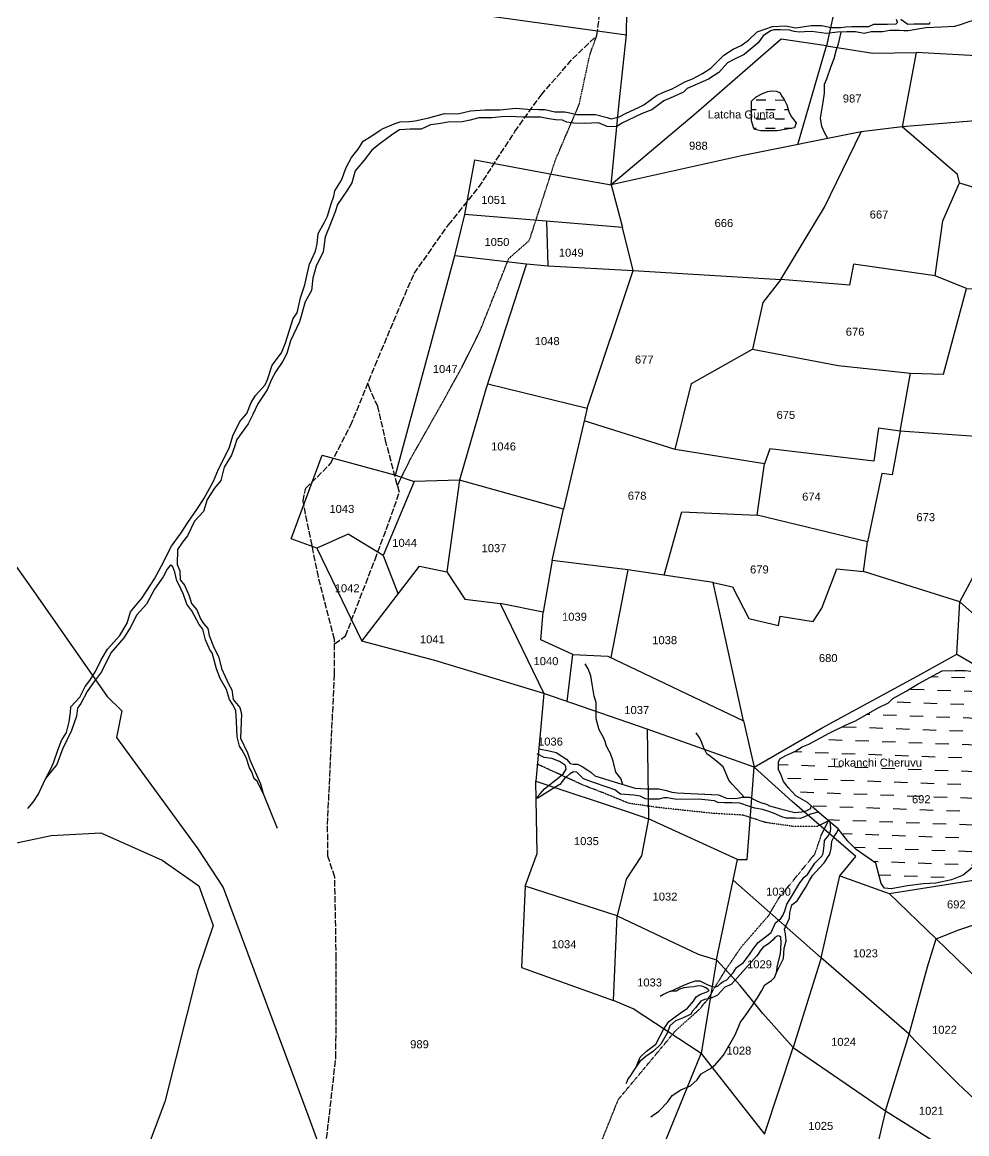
# Model space of a CAD drawing. Header units: inches. Extents: x 339104 to 349025, y 1581789 to 1595836.
# Drawn here: x 343169 to 344939, y 1586744 to 1588826 of the extents above; entities that cross this region are included whole.
import ezdxf

# ---------------------------------------------------------------- set-up
doc = ezdxf.new("R2010")
doc.units = ezdxf.units.IN
doc.header["$MEASUREMENT"] = 0
doc.linetypes.add('ACAD_ISO02W100', pattern=[15, 12, -3])
doc.linetypes.add('ACAD_ISO07W100', pattern=[3, 0, -3])
for name, color, linetype in [('CARTTRACK', 30, 'ACAD_ISO02W100'), ('HILL', 8, 'Continuous'), ('NALA', 4, 'Continuous'), ('SURVEY_BND', 7, 'Continuous'), ('SURVEY_NO', 7, 'Continuous'), ('WATER_BODY', 4, 'Continuous')]:
    doc.layers.add(name, color=color, linetype=linetype)
doc.layers.add('FOOTPATH', color=150, linetype='ACAD_ISO07W100', lineweight=30)
doc.styles.get("Standard").update_dxf_attribs({"font": 'arial.ttf'})
pattern_1 = [(359.82225, (338569.871, 1581897.787), (17.720766, 17.611155), [17.666045, -17.666045])]

msp = doc.modelspace()

# ---------------------------------------------------------------- hatches: boundary and pattern name
at = {"layer": 'WATER_BODY'}
h = msp.add_hatch(dxfattribs=at)
h.set_pattern_fill('DASH', color=256, scale=141.328361, angle=-0.1777, style=0)
h.set_pattern_definition(pattern_1)
h.paths.add_polyline_path([(344588.9, 1588694.1), (344582, 1588697.1), (344573, 1588697.9), (344565.2, 1588696.3), (344555, 1588692.2), (344544.4, 1588686.7), (344535.6, 1588678.2), (344535.6, 1588666.4), (344535.5, 1588649.4), (344535.7, 1588641.4), (344538, 1588633.7), (344539.6, 1588627.3), (344541.5, 1588625), (344553, 1588622.7), (344583.6, 1588622.6), (344616.1, 1588628.4), (344619.1, 1588637.9), (344609.5, 1588649.6), (344605.2, 1588659.3), (344601.7, 1588671.3), (344596.5, 1588681.7), (344591.6, 1588688.1)])
h.paths.add_polyline_path([(344447.8, 1588640), (344628.4, 1588639.4), (344628.5, 1588672.7), (344447.9, 1588673.3)], flags=9)
h = msp.add_hatch(dxfattribs=at)
h.set_pattern_fill('DASH', color=256, scale=141.328361, angle=-0.1777, style=0)
h.set_pattern_definition(pattern_1)
h.paths.add_polyline_path([(344555, 1588692.2), (344544.4, 1588686.7), (344535.6, 1588678.2), (344535.6, 1588666.4), (344535.5, 1588649.4), (344535.7, 1588641.4), (344538, 1588633.7), (344539.6, 1588627.3), (344541.5, 1588625), (344553, 1588622.7), (344583.6, 1588622.6), (344616.1, 1588628.4), (344619.1, 1588637.9), (344609.5, 1588649.6), (344605.2, 1588659.3), (344601.7, 1588671.3), (344596.5, 1588681.7), (344591.6, 1588688.1), (344588.9, 1588694.1), (344582, 1588697.1), (344573, 1588697.9), (344565.2, 1588696.3)])
at = {"layer": 'WATER_BODY', "linetype": 'ByBlock'}
h = msp.add_hatch(dxfattribs=at)
h.set_pattern_fill('DASH', color=256, scale=200, angle=177.9590255, style=0)
h.paths.add_polyline_path([(345117.9, 1587348.2), (345120.1, 1587379.3), (345116.1, 1587416.2), (345106.7, 1587466.5), (345100.1, 1587486.6), (345087.7, 1587510.3), (345077.3, 1587521.8), (345061.8, 1587536), (345044.9, 1587546.3), (345026.3, 1587560.5), (345002.4, 1587575.2), (344986.1, 1587585.8), (344969.8, 1587595.9), (344962.2, 1587603.1), (344946.4, 1587610.4), (344935.7, 1587611.4), (344916.8, 1587611.5), (344892.6, 1587611.1), (344884.4, 1587606.4), (344847.7, 1587586.6), (344824.9, 1587572.7), (344800.4, 1587559.1), (344791.8, 1587551.2), (344771.8, 1587540.9), (344730.3, 1587517.3), (344712.8, 1587510), (344680.8, 1587494.4), (344642.8, 1587473.4), (344630.1, 1587468.5), (344616.6, 1587459.9), (344599.6, 1587452.4), (344588.4, 1587445.9), (344586.3, 1587440.1), (344586.1, 1587432.3), (344586.1, 1587425.6), (344589.6, 1587418.3), (344595.3, 1587403.3), (344604.8, 1587391.5), (344618.7, 1587376.9), (344640.3, 1587364.4), (344652.1, 1587353.9), (344667, 1587340.2), (344697.8, 1587315.1), (344716.2, 1587292.1), (344731.8, 1587276.2), (344743.8, 1587267.2), (344768.3, 1587250.3), (344778.2, 1587212.4), (344784.9, 1587203.8), (344797.2, 1587202.4), (344827.8, 1587208.2), (344857.2, 1587211.9), (344880.8, 1587212.9), (344910.2, 1587219.3), (344932.1, 1587228.1), (344957.2, 1587248.6), (344965.9, 1587256.3), (344983.6, 1587257), (345013.8, 1587256.7), (345033.8, 1587259.6), (345059.2, 1587266), (345077.2, 1587271.4), (345096.1, 1587280.2), (345106.2, 1587292.6), (345112.2, 1587314.5)])
h.paths.add_polyline_path([(345516.2, 1587515.7), (345519.7, 1587520.5), (345512.8, 1587539.8), (345501.1, 1587543), (345491.2, 1587543.1), (345480.8, 1587539.9), (345475, 1587534.5), (345469.6, 1587528.5), (345461.3, 1587517.1), (345456.9, 1587508.3), (345456.5, 1587500.7), (345458.7, 1587491.2), (345461.6, 1587486.7), (345473, 1587482.9), (345479.3, 1587484.1), (345486.3, 1587486.6), (345490.1, 1587488.2), (345495.9, 1587492.9), (345501.6, 1587496.7), (345504.8, 1587501.5), (345508.9, 1587506.9)])
h.paths.add_polyline_path([(345140.2, 1587286.1, 1), (345157.9, 1587286, 1)])
h.paths.add_polyline_path([(344675.5, 1587421.5), (345083.8, 1587420.2), (345083.9, 1587475.7), (344675.7, 1587477)], flags=24)
h.paths.add_polyline_path([(344827, 1587353.2), (344923.3, 1587352.9), (344923.4, 1587406.8), (344827.2, 1587407.1)], flags=24)

# ---------------------------------------------------------------- linework, layer by layer
at = {"layer": 'CARTTRACK'}
for points in [[(343736, 1586704.7), (343756.8, 1586886.6), (343757.4, 1587071.7), (343754.6, 1587224.6), (343741.8, 1587263.5), (343741.1, 1587323.3), (343754.1, 1587604.5), (343754.3, 1587669.7), (343723.9, 1587787.1), (343695.2, 1587928.7), (343700.1, 1587953), (343746.9, 1587999.4), (343784.3, 1588070.6), (343830.1, 1588182.8), (343879.8, 1588301.2), (343903.4, 1588355.6), (343967.4, 1588446.4), (344024.7, 1588517.2), (344092, 1588621.3), (344141.2, 1588689.9), (344200.2, 1588757.8), (344245.7, 1588801.4), (344251.2, 1588842.6)], [(343754.3, 1587661.5), (343774.8, 1587676.6), (343830, 1587819.8), (343856.2, 1587889.5), (343875.6, 1587945.3), (343851.1, 1588037.4), (343835.5, 1588106), (343820.9, 1588138.2), (343816.6, 1588149.9)]]:
    msp.add_lwpolyline(points, dxfattribs=at)
at = {"layer": 'FOOTPATH', "ltscale": 0.0001}
for points in [[(343872.1, 1587958.3), (343896.2, 1588007.3), (343954.9, 1588110.8), (343994.5, 1588182.8), (344027, 1588248.1), (344080.8, 1588383.8), (344119.3, 1588417.5), (344168.2, 1588568.3), (344212.8, 1588672.9), (344232.4, 1588765), (344245.7, 1588801.4)], [(344255.1, 1586730.8), (344286, 1586807.9), (344344.7, 1586878.2), (344393.4, 1586936.8), (344438.6, 1586977.5), (344453.9, 1586996.2), (344486.3, 1587049.7), (344517.1, 1587094.5), (344568, 1587152.9), (344586.4, 1587184.8), (344654.4, 1587268), (344666.4, 1587303.2), (344679.7, 1587329.8), (344658.8, 1587319.4), (344613.1, 1587319.5), (344560.5, 1587327), (344519.7, 1587340.5), (344461, 1587344.1), (344355.3, 1587355.4), (344305.1, 1587362.9), (344260.6, 1587381), (344219.6, 1587396.9), (344133.6, 1587436.2)]]:
    msp.add_lwpolyline(points, dxfattribs=at)
at = {"layer": 'HILL', "ltscale": 0.0001}
msp.add_lwpolyline([(343119.6, 1587280.6), (343223.5, 1587302.5), (343316.2, 1587307.1), (343431, 1587256.2), (343500, 1587207.8), (343527, 1587133.7), (343498.3, 1587048.6), (343436.1, 1586803.2), (343371.3, 1586630.6)], dxfattribs=at)
at = {"layer": 'NALA'}
for points in [[(343212.1, 1587407.5), (343224, 1587429.7), (343228.2, 1587440.6), (343235.9, 1587462.6), (343242.7, 1587480.7), (343252, 1587495.5), (343256.9, 1587515.1), (343259.6, 1587533.5), (343259.8, 1587543.7), (343276.8, 1587561.4), (343286.8, 1587581.8), (343295.9, 1587593), (343306.1, 1587609.6), (343317, 1587631.4), (343328.6, 1587651.4), (343351.8, 1587677), (343365.7, 1587700.4), (343372.1, 1587721.3), (343393.9, 1587747.6), (343416.9, 1587783.1), (343430.1, 1587808), (343448.6, 1587844.3), (343466.7, 1587869.5), (343479.1, 1587888.6), (343495.9, 1587913.3), (343509.1, 1587933.4), (343527.4, 1587966.6), (343536.5, 1587988.6), (343544.4, 1588003.5), (343557.4, 1588029.9), (343563.6, 1588051.4), (343576.5, 1588078.3), (343589.7, 1588093.3), (343598, 1588113.8), (343606.2, 1588126.6), (343624.5, 1588146.9), (343628.8, 1588156.7), (343637.3, 1588183.9), (343654.7, 1588206.7), (343662.6, 1588225.7), (343669.6, 1588249), (343676.7, 1588271.2), (343684, 1588281.8), (343690.1, 1588309.6), (343698.3, 1588334.5), (343703.7, 1588356.6), (343707.3, 1588372.8), (343718.5, 1588397.5), (343721.5, 1588411), (343723.4, 1588430.3), (343735.4, 1588451.4), (343740.9, 1588462.8), (343747.5, 1588484.3), (343752.7, 1588500.5), (343754.6, 1588510.3), (343767.4, 1588530.6), (343775.9, 1588553.8), (343786.1, 1588573), (343798.3, 1588588.7), (343807.6, 1588603.3), (343822.3, 1588612), (343839.8, 1588624), (343845.6, 1588627.2), (343866, 1588636.1), (343876.9, 1588639.6), (343893.8, 1588640.3), (343905.5, 1588641.4), (343930.8, 1588647.4), (343959.9, 1588655.5), (343985.3, 1588654.8), (344009.2, 1588660.3), (344035.5, 1588661.9), (344064.7, 1588662.3), (344093.4, 1588665), (344115.7, 1588663.1), (344137, 1588663), (344148.1, 1588663), (344166.8, 1588658.6), (344185.4, 1588658.5), (344195.2, 1588656.5), (344208, 1588653.5), (344224.9, 1588653.2), (344243.2, 1588653.2), (344265.1, 1588647.8), (344272.5, 1588645.6), (344287.6, 1588648.8), (344300.3, 1588655.7), (344323.5, 1588666.5), (344333.5, 1588671.8), (344357.5, 1588688.8), (344370.4, 1588695.3), (344386.5, 1588701.7), (344400.5, 1588708.7), (344410.6, 1588714.7), (344425, 1588720.3), (344443.9, 1588730), (344459.4, 1588740.5), (344483.5, 1588764.8), (344501.1, 1588776.1), (344515.8, 1588782.7), (344529.8, 1588792.7), (344546.2, 1588808.4), (344575, 1588818.6), (344599, 1588819.6), (344618.2, 1588816), (344646.9, 1588820.1), (344667.4, 1588820.2), (344684.9, 1588816.3), (344703.1, 1588816.2), (344712, 1588817.6), (344723.1, 1588818), (344729.7, 1588818), (344739.7, 1588818), (344755.3, 1588818.1), (344764.6, 1588822.9), (344790.4, 1588822.7), (344806.2, 1588823.1), (344809, 1588825.9), (344806.9, 1588831.7)], [(344952.7, 1588830), (344938.6, 1588825.6), (344926.4, 1588821.5), (344915.5, 1588818.4), (344891.5, 1588817.3), (344862.3, 1588815.8), (344828.7, 1588810.3), (344820.8, 1588810.3), (344812.6, 1588810.8), (344803.1, 1588811), (344794.3, 1588811.1), (344780.7, 1588808.4), (344759.4, 1588808.5), (344746.3, 1588805.1), (344730.4, 1588808.1), (344713.9, 1588808.2), (344696.7, 1588807.5), (344676.1, 1588805.1), (344647.6, 1588809), (344634.8, 1588808.2), (344624.8, 1588807.5), (344615.5, 1588808.9), (344606.3, 1588811.4), (344590, 1588811.9), (344577.3, 1588812), (344571, 1588810.4), (344557.3, 1588800.7), (344547.6, 1588787.4), (344521.8, 1588765.7), (344502.3, 1588756.5), (344490.5, 1588750.2), (344474.2, 1588732.2), (344454.9, 1588719.8), (344414.7, 1588701.9), (344407.9, 1588695.2), (344388.6, 1588686.6), (344371.1, 1588679.2), (344348.9, 1588662.3), (344330.8, 1588655.6), (344292.4, 1588637.3), (344282.7, 1588630.4), (344265.2, 1588630.9), (344248.9, 1588637.7), (344222.5, 1588636.4), (344202.5, 1588636.9), (344189.2, 1588639), (344181, 1588642.7), (344167.9, 1588643.4), (344155.7, 1588645.2), (344140.1, 1588648.2), (344120.9, 1588648.7), (344106.9, 1588648.7), (344094.2, 1588649.2), (344084.9, 1588649.7), (344066.8, 1588649.1), (344049.1, 1588647.1), (344035.5, 1588647.1), (344024.4, 1588646.9), (344008.1, 1588642.9), (343993, 1588639.6), (343966.8, 1588638.9), (343949.1, 1588636), (343934.2, 1588634), (343916.3, 1588626.2), (343896.1, 1588626.2), (343876.2, 1588624.5), (343863.3, 1588616.6), (343837.4, 1588597.2), (343824.2, 1588586.4), (343809.9, 1588568.1), (343793.1, 1588547.8), (343786.7, 1588525.5), (343777.1, 1588510.5), (343759.8, 1588484.8), (343755.3, 1588471.2), (343744.3, 1588442.3), (343736.5, 1588424.5), (343732.8, 1588395.8), (343719.8, 1588369.3), (343713.6, 1588346.7), (343710.8, 1588323.9), (343699, 1588302.5), (343688.7, 1588265), (343671.5, 1588229.1), (343664.9, 1588205.8), (343657.6, 1588191.4), (343644, 1588172), (343636, 1588156.6), (343628, 1588137.3), (343610.7, 1588111.1), (343601.1, 1588091), (343592.5, 1588074.1), (343571.1, 1588044.6), (343566.5, 1588030.4), (343561.3, 1588014.8), (343547.4, 1587992.9), (343541.2, 1587967.9), (343529.4, 1587953.2), (343515.7, 1587931.8), (343508.8, 1587909.4), (343492, 1587891.4), (343478.8, 1587864.1), (343469.2, 1587851.9), (343459.9, 1587838.2), (343459.6, 1587810.4), (343464.3, 1587798.6), (343465.2, 1587781.7), (343473.3, 1587771.5), (343481.8, 1587751.4), (343486.3, 1587736.9), (343496.1, 1587725.4), (343503, 1587708.7), (343508.9, 1587699.4), (343516.5, 1587690.1), (343519.2, 1587677.2), (343527.3, 1587656.4), (343537.5, 1587635.8), (343542.6, 1587615.5), (343549.4, 1587600.4), (343555.2, 1587586.4), (343562, 1587575.5), (343564.4, 1587557.4), (343576.6, 1587542), (343579.7, 1587530.2), (343578, 1587485.1), (343591.3, 1587457), (343595.5, 1587444.1), (343615.3, 1587399.5), (343620.7, 1587381.4), (343646.5, 1587316.3)], [(344815, 1588832), (344828.4, 1588822.5), (344839.3, 1588823.2), (344853.4, 1588823.2), (344868.7, 1588823.4), (344870, 1588826.7)], [(344678.3, 1588608.4), (344672.7, 1588618.3), (344667.4, 1588630.8), (344664.8, 1588646.4), (344669.9, 1588676.5), (344672, 1588693.4), (344672.1, 1588710.4), (344676.3, 1588720.5), (344684.4, 1588743.9), (344690.1, 1588758.4), (344694.8, 1588775.5), (344698.4, 1588786), (344700.1, 1588794), (344703.7, 1588807.8)], [(343620.7, 1587381.4), (343609.5, 1587404.1), (343603.3, 1587408.9), (343599.2, 1587421.4), (343594.7, 1587429.5), (343588.7, 1587448.8), (343580.8, 1587462.1), (343576.1, 1587469.7), (343571.5, 1587487.6), (343570.5, 1587516), (343569, 1587536.9), (343562.8, 1587548.4), (343557.4, 1587557), (343551.8, 1587576), (343539.8, 1587596.3), (343533.1, 1587614.5), (343525.1, 1587644.8), (343521.2, 1587648.8), (343512.4, 1587668.9), (343507.5, 1587689.1), (343500.8, 1587697.8), (343486.9, 1587723.5), (343477.5, 1587735.9), (343471, 1587754.3), (343462.5, 1587772.9), (343458.5, 1587779.6), (343454.9, 1587795.8), (343451, 1587806), (343447.6, 1587809.1), (343445.4, 1587807.7), (343440.7, 1587801.5), (343432.9, 1587787.1), (343416.9, 1587763.8), (343401.7, 1587736), (343383.6, 1587716.1), (343371.1, 1587691.3), (343359.6, 1587672.7), (343334.9, 1587644.6), (343317.8, 1587609.1), (343300.8, 1587586.7), (343291, 1587572.4), (343279.1, 1587550), (343272.8, 1587541.3), (343270.7, 1587526.1), (343261.1, 1587499.3), (343244.6, 1587464.1), (343233.7, 1587435.7), (343212.8, 1587409), (343199.3, 1587380.9), (343189.1, 1587364.8), (343179.2, 1587353.1)], [(344294.5, 1587398), (344290.6, 1587409.5), (344281.1, 1587420.9), (344276.5, 1587441.4), (344271.4, 1587455.9), (344265.8, 1587466.1), (344262.9, 1587471.8), (344261.4, 1587478.8), (344257.7, 1587487.2), (344250.1, 1587500.2), (344244.3, 1587521.3), (344244.4, 1587551.5), (344240.8, 1587563.8), (344236.9, 1587586), (344234.5, 1587601.7), (344229.2, 1587615), (344223.7, 1587624.3)], [(344521.8, 1587374.3), (344516.5, 1587380.1), (344499.2, 1587398.8), (344493.1, 1587406.1), (344488.1, 1587417.7), (344482.5, 1587431.3), (344469.9, 1587441.7), (344458.7, 1587450.2), (344452, 1587455.3), (344445.2, 1587467.7), (344441.1, 1587479.6), (344437.5, 1587486.7), (344431.5, 1587494.7)], [(344660.3, 1587346.4), (344646.2, 1587342.2), (344633.4, 1587336.6), (344626.8, 1587334.1), (344617.5, 1587335), (344609.2, 1587335), (344600.2, 1587335), (344592.4, 1587337.5), (344582, 1587341.8), (344576.4, 1587344.4), (344566, 1587348.1), (344556.2, 1587350.9), (344541.8, 1587353.9), (344531.8, 1587356.9), (344513.4, 1587362.8), (344499.4, 1587363.7), (344485, 1587363.8), (344472.3, 1587364.5), (344466.1, 1587367.1), (344435.8, 1587370.2), (344394.6, 1587369.8), (344378.2, 1587372.8), (344371.3, 1587372.8), (344362.1, 1587370.8), (344352, 1587370.8), (344344.1, 1587370.8), (344336.6, 1587371.4), (344326.9, 1587376.1), (344315.1, 1587377.8), (344289.8, 1587380), (344279.3, 1587387.8), (344264.9, 1587392.9), (344239.5, 1587402), (344220.9, 1587408.9), (344208.4, 1587421.2), (344202.2, 1587421.4), (344194.7, 1587417.2), (344189, 1587412.4), (344184.8, 1587409.3), (344176.1, 1587398.1), (344163.8, 1587390.5), (344149, 1587380.9), (344135.3, 1587372.6), (344132.1, 1587372.1), (344139.4, 1587380.2), (344147.8, 1587390.1), (344163, 1587402.2), (344174.7, 1587410.8), (344183.3, 1587418.8), (344188.3, 1587426.5), (344186.7, 1587433.4), (344175.6, 1587441.2), (344161.2, 1587446.8), (344146.8, 1587448.5), (344134.1, 1587455.2)], [(344136.7, 1587464.7), (344156.2, 1587461.1), (344169.6, 1587458), (344180.1, 1587451.2), (344188.8, 1587445.5), (344195.7, 1587437.4), (344201.2, 1587436.2), (344209.3, 1587435.8), (344218.4, 1587431.7), (344228.9, 1587425.1), (344234.5, 1587420.8), (344241.8, 1587414), (344278.4, 1587403.1), (344298.7, 1587396.7), (344317.7, 1587391), (344338.4, 1587390), (344361.7, 1587389.7), (344376.4, 1587386.8), (344385.9, 1587383.6), (344396.2, 1587382.6), (344473.7, 1587378.3), (344488.8, 1587372.1), (344503.9, 1587372), (344513, 1587372.9), (344517.1, 1587374.1), (344525.2, 1587374.5), (344531.4, 1587374.1), (344543.1, 1587368.8), (344552, 1587364.5), (344563.4, 1587361), (344569.4, 1587358.2), (344589.5, 1587352.3), (344616.6, 1587345.6), (344635.2, 1587347.3), (344641.8, 1587350.4), (344646.5, 1587352.7), (344647.4, 1587358.1)], [(344384.3, 1587010.6), (344407.2, 1587021.5), (344419.4, 1587026.2), (344430.5, 1587030.2), (344438.5, 1587030.2), (344451.1, 1587023.7), (344456.5, 1587021.5), (344466.6, 1587018.1), (344472.8, 1587020.6), (344477.1, 1587025.1), (344482.3, 1587028.8), (344488.9, 1587032), (344501.2, 1587045.2), (344507, 1587055), (344520.5, 1587064.7), (344533.1, 1587081.5), (344539.4, 1587090.5), (344547.6, 1587102), (344561.9, 1587112.7), (344572.5, 1587120.9), (344580.5, 1587138.7), (344590.1, 1587146.8), (344593.9, 1587152.7), (344597.8, 1587161.1), (344601.5, 1587173.8), (344607.2, 1587182.4), (344626.1, 1587213.9), (344634.3, 1587224.5), (344640.4, 1587229.6), (344653.8, 1587250.3), (344667.2, 1587263.5), (344669.7, 1587268.9), (344671.6, 1587283.5), (344672.2, 1587292.8), (344680.2, 1587303.3), (344683.5, 1587310.6), (344684.1, 1587315.9), (344683, 1587327.1)], [(344582.1, 1587045.5), (344595.3, 1587071.8), (344596.8, 1587091.6), (344600.2, 1587104.9), (344599.1, 1587118.4), (344597.1, 1587127.1), (344606.3, 1587147.6), (344607.3, 1587157.7), (344610.8, 1587172.6), (344620.9, 1587179.8), (344637.4, 1587205.9), (344644.1, 1587218.2), (344649.8, 1587227.3), (344663.1, 1587241.8), (344671.5, 1587251), (344682.4, 1587267.7), (344684.5, 1587277.8), (344685.8, 1587291.7), (344690.2, 1587300.3), (344693.9, 1587306.2), (344698.6, 1587314.1)], [(344347, 1586775.4), (344361.5, 1586786.1), (344378.7, 1586803.2), (344386.5, 1586815.1), (344403.3, 1586825.8), (344421.2, 1586833.2), (344433.9, 1586844.3), (344441.3, 1586856.1), (344458.5, 1586865.8), (344468.2, 1586873.5), (344483.1, 1586890.8), (344504.7, 1586928.8), (344515.1, 1586952.6), (344525.7, 1586967.2), (344536.8, 1586983.5), (344547.4, 1586999.3), (344554.7, 1587012.2), (344560.6, 1587022.9), (344572.7, 1587030.7), (344578.7, 1587036.4), (344582.1, 1587045.5), (344584.4, 1587058.7), (344590, 1587080.8), (344590.1, 1587090.5), (344591.1, 1587101.2), (344590.5, 1587111.9), (344587.9, 1587114), (344585, 1587114.4), (344579.4, 1587111.1), (344575.7, 1587107), (344567.2, 1587099.4), (344557.5, 1587093.2), (344551.5, 1587086.3), (344548.2, 1587080.1), (344544.6, 1587076.2), (344518.9, 1587047.3), (344504.4, 1587030.7), (344497.4, 1587023.1), (344485.2, 1587018.2), (344471.9, 1587003.5), (344458.9, 1586996.9), (344447.1, 1586995.1), (344440.3, 1586991.8), (344434.7, 1586985.3), (344430.6, 1586979.5), (344424.6, 1586973.1), (344421.5, 1586967.8), (344406.4, 1586960.4), (344393.1, 1586955.1), (344382.3, 1586945.8), (344377.9, 1586933.2), (344365.4, 1586911.7), (344351.6, 1586898.3), (344337.7, 1586888.5), (344326.5, 1586878.9), (344320.2, 1586870.2), (344307.2, 1586850.6), (344303.9, 1586846.6), (344301.7, 1586840.8), (344300.2, 1586837)], [(344320.2, 1586870.2), (344327, 1586887), (344338.9, 1586898.6), (344356.3, 1586911.3), (344370.4, 1586938.9), (344380.6, 1586954), (344401.6, 1586969.5), (344415.7, 1586979), (344426.8, 1586992.2), (344432, 1587000.3), (344439.8, 1587005.2), (344450.3, 1587009), (344456.1, 1587011.9), (344453.9, 1587014.2), (344448.8, 1587017.7), (344442.5, 1587020.4), (344435.2, 1587020.5), (344427.4, 1587018.7), (344419.6, 1587018), (344408.8, 1587016.8), (344400.6, 1587014.4), (344394.7, 1587010.8), (344384.3, 1587010.6), (344376.6, 1587007.9), (344370.8, 1587004.3), (344364.4, 1587001)]]:
    msp.add_lwpolyline(points, dxfattribs=at)
at = {"layer": 'SURVEY_BND'}
for points in [[(343120.4, 1589827.6), (342994, 1589863.9), (342714, 1589776.7), (342467.7, 1589603), (342225.9, 1589573.2), (342064.6, 1589469.4), (341973.6, 1589462.2), (342058.6, 1589331.7), (342196.4, 1589141.3), (342403.2, 1588859.4), (342734.2, 1588404.8), (342937.5, 1588120.5), (343078.4, 1587917.7), (343189.4, 1587761.6), (343328.1, 1587562.8), (343355.6, 1587536.3), (343345.8, 1587486), (343498.3, 1587277.5), (343545.3, 1587204.7), (343705.8, 1586773.8), (343764.5, 1586613.5)], [(344109.6, 1589041.6), (344066.2, 1588893.6), (344051.9, 1588837.3), (344301.2, 1588802.7)], [(344272.6, 1588521.4), (344287.4, 1588675.5), (344301.2, 1588802.7), (344302.9, 1588937.5), (344563.7, 1588873.3), (344689.6, 1588844.4), (344676.2, 1588781.9), (344591.2, 1588794.8), (344431.7, 1588655.9), (344272.6, 1588521.4)], [(345106.1, 1588654.1), (345125.9, 1588838.4), (344979.7, 1588762.1), (344843.9, 1588769.6)], [(344622.4, 1588597.2), (344676.2, 1588781.9)], [(344676.2, 1588781.9), (344763, 1588768.6), (344843.9, 1588769.6), (344817.7, 1588630.6), (344740.6, 1588620.8)], [(345170.6, 1588470.1), (345106.1, 1588654.1), (344817.7, 1588630.6)], [(344314, 1588361.4), (344590.5, 1588344), (344672.2, 1588479.7), (344740.6, 1588620.8), (344520, 1588576.8), (344272.6, 1588521.4)], [(344925.3, 1588525.6), (344921.1, 1588541.2), (344817.7, 1588630.6)], [(343979.7, 1588389.1), (343998.4, 1588465.8), (344017.3, 1588568.2), (344181.2, 1588537.8), (344272.6, 1588521.4), (344293.8, 1588441.5), (344143.2, 1588454.1), (343998.4, 1588465.8)], [(344879.6, 1588351.2), (344894.2, 1588454.3), (344925.3, 1588525.6), (345001.7, 1588501.6), (344997, 1588411), (345082.2, 1588410.7), (345111, 1588440.3), (345133.6, 1588435.2), (345170.6, 1588470.1), (345291.7, 1588396), (345274, 1588300.8)], [(344114.1, 1588373.4), (344154.3, 1588369.6), (344152, 1588453.3)], [(344154.3, 1588369.6), (344314, 1588361.4), (344293.8, 1588441.5)], [(343868.1, 1587977.8), (343979.7, 1588389.1), (344114.1, 1588373.4), (344037.7, 1588138.5), (343988.4, 1587968.3)], [(344227.6, 1588103.4), (344314, 1588361.4)], [(344938.1, 1588327.5), (344879.6, 1588351.2), (344726.7, 1588373), (344719, 1588333.4), (344590.5, 1588344), (344556.6, 1588300.9), (344537, 1588213.4), (344697.7, 1588182.8), (344833.3, 1588168.5)], [(344814.1, 1588060.1), (344833.3, 1588168.5), (344895.4, 1588167.1), (344938.1, 1588327.5), (345184.5, 1588315.1), (345210.4, 1588313.2)], [(344392.6, 1588026), (344422.7, 1588149.2), (344537, 1588213.4)], [(344041.1, 1588148.9), (344227.6, 1588103.4), (344182.9, 1587913.8)], [(344371.9, 1587790.1), (344405, 1587909.2), (344545.9, 1587902.4), (344559.9, 1587999), (344392.6, 1588026), (344221.9, 1588079.1)], [(344814.1, 1588060.1), (344773.5, 1588065.8), (344764.8, 1588003.8), (344569.6, 1588026.9), (344559.9, 1587999)], [(344925.8, 1587740), (344954.8, 1587795.5), (344968, 1587889), (344958.5, 1587892.1), (344973.5, 1588049.1), (344814.1, 1588060.1), (344798.8, 1587978.5), (344779.8, 1587980.5), (344752.9, 1587852.5)], [(343721.3, 1587840.8), (343672.7, 1587858), (343730.9, 1588014.8), (343866.8, 1587978.2), (343903.2, 1587965.7)], [(343988.4, 1587968.3), (343903.2, 1587965.7), (343845.6, 1587827.1), (343873.1, 1587754.8)], [(344162.2, 1587817.4), (344182.9, 1587913.8), (343988.4, 1587968.3), (343964.3, 1587796.7)], [(344463.4, 1587776.7), (344499.8, 1587768.1), (344530.2, 1587709.3), (344585.7, 1587696.2), (344589, 1587713.1), (344651, 1587703.3), (344667.1, 1587728.2), (344695.5, 1587802.1), (344745.5, 1587797.1), (344752.9, 1587852.5), (344545.9, 1587902.4)], [(343845.6, 1587827.1), (343779.4, 1587867), (343721.3, 1587840.8), (343805.6, 1587666.4)], [(344146.2, 1587568.6), (343942.4, 1587630.4), (343805.6, 1587666.4), (343913.1, 1587807.3), (343964.3, 1587796.7), (343998.5, 1587745.4), (344064.8, 1587737.1), (344146.2, 1587568.6)], [(344303.5, 1587800.1), (344162.2, 1587817.4), (344144.8, 1587721)], [(344520.7, 1587517), (344477.5, 1587714.3), (344463.4, 1587776.7), (344303.5, 1587800.1), (344272, 1587635.9)], [(344920.2, 1587642.5), (344925.8, 1587740), (344745.5, 1587797.1)], [(344190, 1587553.4), (344200.4, 1587641.8), (344140.5, 1587669.3), (344144.8, 1587721), (344064.8, 1587737.1)], [(345080, 1587549.3), (345087.7, 1587588.2), (345086.5, 1587626.1), (344996, 1587678.5), (344925.8, 1587740)], [(344200.4, 1587641.8), (344266.1, 1587638.7), (344520.7, 1587517), (344540.1, 1587430.7)], [(344540.1, 1587430.7), (344667.8, 1587504.1), (344846.9, 1587601.4), (344920.2, 1587642.5), (345080, 1587549.3), (345125.7, 1587453.5), (345124.4, 1587418.5), (345140.4, 1587352.8)], [(344339.9, 1587501.7), (344146.2, 1587568.6), (344131.6, 1587404.5)], [(344509.3, 1587257.6), (344527.1, 1587257.6), (344540.1, 1587430.7), (344339.9, 1587501.7), (344342.2, 1587333.6)], [(344700.8, 1587226.6), (344731.1, 1587263.2), (344611.7, 1587366.1), (344540.1, 1587430.7)], [(344111.6, 1587207.5), (344134.1, 1587268.9), (344131.6, 1587404.5), (344307.8, 1587345.5), (344342.2, 1587333.6), (344329.6, 1587264), (344300.4, 1587220.7), (344284, 1587151.7)], [(344470.1, 1587069.2), (344509.3, 1587257.6), (344342.2, 1587333.6)], [(344793.3, 1587193.6), (345010.5, 1587227.8), (345028.3, 1587245.4), (345049.3, 1587248.6)], [(344501.2, 1587218.9), (344665.8, 1587072.9), (344613.7, 1586905.1)], [(344665.8, 1587072.9), (344700.8, 1587226.6), (344793.3, 1587193.6), (344881.3, 1587108.7)], [(344284, 1587151.7), (344111.6, 1587207.5), (344104.5, 1587055.2), (344276.9, 1586993.1)], [(345038, 1586959.9), (344978.4, 1587015.2), (344881.3, 1587108.7), (344923.6, 1587125.8), (345015.5, 1587156.4), (345025.9, 1587161.1)], [(344441.1, 1586894), (344313.7, 1586977.9), (344276.9, 1586993.1), (344284, 1587151.7), (344435.6, 1587080.2), (344470.1, 1587069.2), (344441.1, 1586894)], [(344975.1, 1586787.9), (344922.2, 1586837.5), (344841.4, 1586918.3), (344831.1, 1586929.9), (344865.3, 1587056.1), (344881.3, 1587108.7)], [(344613.7, 1586905.1), (344556.6, 1586969), (344513.9, 1587021.5), (344470.1, 1587069.2)], [(344831.1, 1586929.9), (344665.8, 1587072.9)], [(344786.4, 1586786.2), (344831.1, 1586929.9)], [(344559.9, 1586742.9), (344613.7, 1586905.1), (344786.4, 1586786.2), (344746.4, 1586617.8)], [(344512.1, 1586567), (344363.7, 1586703.8), (344441.1, 1586894), (344559.9, 1586742.9)], [(344786.4, 1586786.2), (344967.3, 1586673.1), (344956.1, 1586551.5)]]:
    msp.add_lwpolyline(points, dxfattribs=at)
at = {"layer": 'WATER_BODY'}
msp.add_lwpolyline([(344619.1, 1588637.9), (344616.1, 1588628.4), (344583.6, 1588622.6), (344553, 1588622.7), (344541.5, 1588625), (344539.6, 1588627.3), (344538, 1588633.7), (344535.7, 1588641.4), (344535.5, 1588649.4), (344535.6, 1588666.4), (344535.6, 1588678.2), (344544.4, 1588686.7), (344555, 1588692.2), (344565.2, 1588696.3), (344573, 1588697.9), (344582, 1588697.1), (344588.9, 1588694.1), (344591.6, 1588688.1), (344596.5, 1588681.7), (344601.7, 1588671.3), (344605.2, 1588659.3), (344609.5, 1588649.6)], close=True, dxfattribs=at)
msp.add_lwpolyline([(344957.2, 1587248.6), (344932.1, 1587228.1), (344910.2, 1587219.3), (344880.8, 1587212.9), (344857.2, 1587211.9), (344827.8, 1587208.2), (344797.2, 1587202.4), (344784.9, 1587203.8), (344778.2, 1587212.4), (344768.3, 1587250.3), (344743.8, 1587267.2), (344731.8, 1587276.2), (344716.2, 1587292.1), (344697.8, 1587315.1), (344667, 1587340.2), (344652.1, 1587353.9), (344640.3, 1587364.4), (344618.7, 1587376.9), (344604.8, 1587391.5), (344595.3, 1587403.3), (344589.6, 1587418.3), (344586.1, 1587425.6), (344586.1, 1587432.3), (344586.3, 1587440.1), (344588.4, 1587445.9), (344599.6, 1587452.4), (344616.6, 1587459.9), (344630.1, 1587468.5), (344642.8, 1587473.4), (344680.8, 1587494.4), (344712.8, 1587510), (344730.3, 1587517.3), (344771.8, 1587540.9), (344791.8, 1587551.2), (344800.4, 1587559.1), (344824.9, 1587572.7), (344847.7, 1587586.6), (344884.4, 1587606.4), (344892.6, 1587611.1), (344916.8, 1587611.5), (344935.7, 1587611.4), (344946.4, 1587610.4)], dxfattribs=at)

# ---------------------------------------------------------------- texts
at = {"layer": 'SURVEY_NO'}
for s, p in [('987', (344706.5, 1588675.9)), ('Latcha Gunta', (344453.4, 1588646)), ('988', (344418.4, 1588587.4)), ('1051', (344029.2, 1588485.9)), ('667', (344756.9, 1588458.5)), ('666', (344466.2, 1588442.5)), ('1050', (344035.1, 1588407)), ('1049', (344174.4, 1588387)), ('1048', (344129.3, 1588221.3)), ('676', (344712.1, 1588238.9)), ('677', (344317, 1588186.7)), ('1047', (343938.3, 1588169.1)), ('675', (344582.3, 1588083)), ('1046', (344047.6, 1588023.9)), ('678', (344303.6, 1587931.6)), ('674', (344630.3, 1587929.9)), ('1043', (343744.6, 1587906.8)), ('673', (344844.4, 1587891.4)), ('1044', (343862.3, 1587843.3)), ('1037', (344029.6, 1587833.3)), ('679', (344532.7, 1587793.4)), ('1042', (343754.5, 1587758.2)), ('1039', (344180.4, 1587704.8)), ('1041', (343914.1, 1587662.5)), ('1038', (344349.4, 1587660.9)), ('1040', (344127, 1587621.6)), ('680', (344661.7, 1587627.4)), ('1037', (344297.1, 1587530)), ('1036', (344135.4, 1587470.9)), ('Tokanchi Cheruvu', (344684.8, 1587431.5)), ('692', (344836, 1587362.9)), ('1035', (344202.8, 1587284.4)), ('1032', (344350, 1587180.4)), ('1030', (344562.7, 1587189.7)), ('692', (344901.7, 1587165.8)), ('1034', (344160.9, 1587091.2)), ('1023', (344725.6, 1587074.1)), ('1029', (344527.1, 1587053.6)), ('1033', (344321.1, 1587019.5)), ('1022', (344873.7, 1586930.9)), ('1024', (344684.6, 1586908.3)), ('989', (343895.9, 1586903.8)), ('1028', (344488.5, 1586891.9)), ('1021', (344849, 1586779)), ('1025', (344641.9, 1586750.8))]:
    msp.add_text(s, height=15, dxfattribs=at).set_placement(p)

doc.saveas('drawing.dxf')
